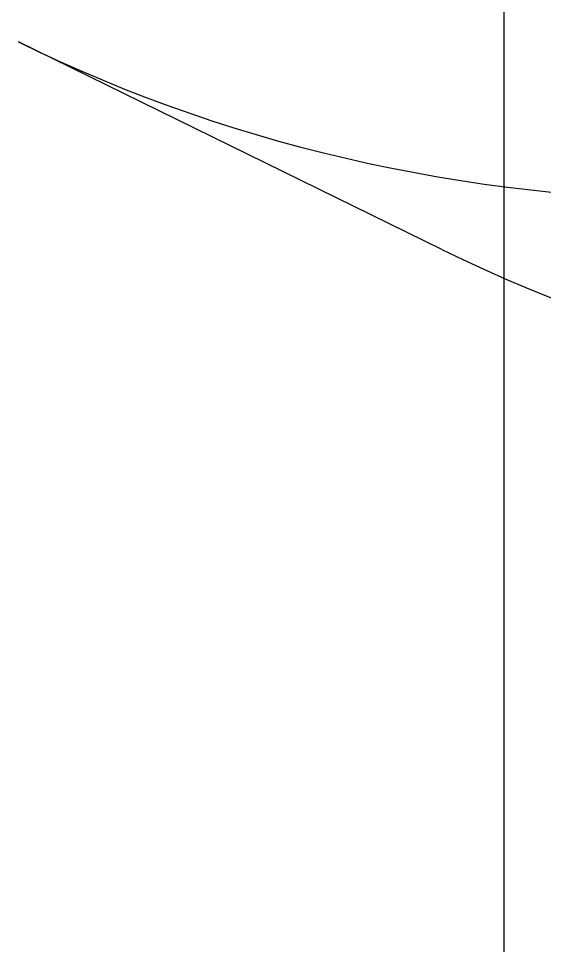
# Model space of a CAD drawing. Header units: metres. Extents: x 0 to 63075, y 0 to 44550.
# Drawn here: x 13701.7 to 13731.4, y 27485.6 to 27537.9 of the extents above; entities that cross this region are included whole.
import ezdxf

# ---------------------------------------------------------------- set-up
doc = ezdxf.new("R2010")
doc.units = ezdxf.units.M
doc.header["$LTSCALE"] = 75
doc.layers.add('SDM', color=7, linetype='Continuous')
doc.layers.add('SL1', color=8, linetype='Continuous')

# ---------------------------------------------------------------- blocks, each defined once
blk = doc.blocks.new('A$C1d93b9d1')
at = {"layer": 'SL1'}
for p, q in [((5469.577, 3750), (5469.577, 2300.5)), ((5469.577, 3750), (5469.577, 2300.5)), ((5466.086, 3222.01), (5442.226, 3233.7))]:
    blk.add_line(p, q, dxfattribs=at)
for centre, start_param, end_param in [((5493.801, 3399.354), 5.405442, 6.970559), ((5517.661, 3387.663), 0, 0.687373), ((5517.661, 3387.663), 0, 0.687373), ((5541.521, 3375.973), 0, 0.687373)]:
    blk.add_ellipse(centre, major_axis=(-75.435, -153.963), ratio=0.705012, start_param=start_param, end_param=end_param, dxfattribs=at)

msp = doc.modelspace()

# ---------------------------------------------------------------- block references
at = {"layer": 'SDM'}
msp.add_blockref('A$C1d93b9d1', (8259.513, 24302.833), dxfattribs=at)

doc.saveas('drawing.dxf')
